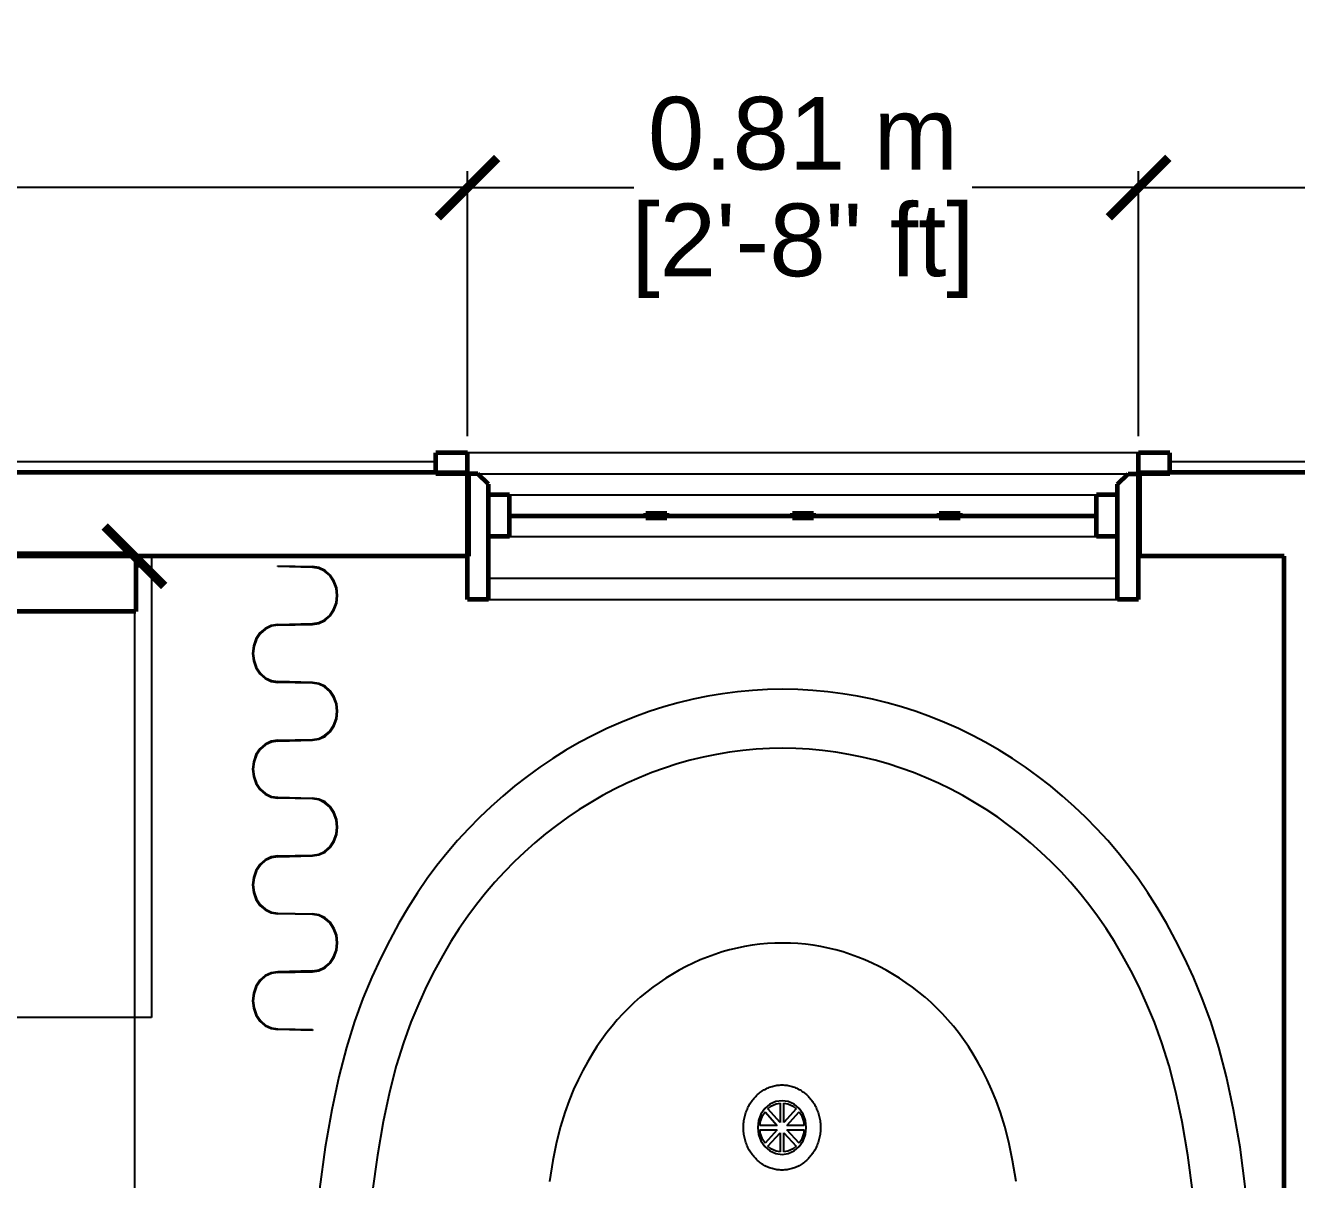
# Model space of a CAD drawing. Header units: metres. Extents: x 12.2 to 77.2, y 18.8 to 35.5.
# Drawn here: x 33.386 to 34.925, y 28.532 to 29.931 of the extents above; entities that cross this region are included whole.
import ezdxf

# ---------------------------------------------------------------- set-up
doc = ezdxf.new("R2010")
doc.units = ezdxf.units.M
doc.layers.get('Defpoints').update_dxf_attribs({"lineweight": 0})
doc.layers.add('0inne_gulv', color=7, linetype='Continuous', lineweight=13)
doc.layers.add('A-WALL', color=250, linetype='Continuous', lineweight=60)
doc.styles.add('TEXTS', font='swissl.ttf')
doc.dimstyles.new('Copy of DIMTEXT', dxfattribs={"dimscale": 0.3, "dimtxt": 0.22, "dimasz": 0.18, "dimexe": 0.05, "dimexo": 0.05, "dimgap": 0.05, "dimtad": 0, "dimzin": 1, "dimdsep": 46, "dimtxsty": 'TEXTS', "dimblk": 'ARCHTICK', "dimcen": 0.1, "dimclrd": 256, "dimclre": 6, "dimclrt": 7, "dimadec": 0, "dimazin": 0, "dimtfac": 0.15, "dimtix": 1, "dimtofl": 0, "dimtmove": 1, "dimatfit": 3, "dimldrblk": 'OPEN', "dimfxl": 1, "dimtolj": 1, "dimtzin": 0, "dimarcsym": 0})

# ---------------------------------------------------------------- blocks, each defined once
blk = doc.blocks.new('_ArchTick')
at = {"color": 0, "linetype": 'ByBlock', "const_width": 0.15}
blk.add_lwpolyline([(-0.5, -0.5), (0.5, 0.5)], dxfattribs=at)
blk = doc.blocks.new('*D31')
at = {"layer": '0inne_gulv', "color": 6, "lineweight": -2, "transparency": 16777216}
for p, q in [((28.4459, 29.4218), (28.4459, 29.7541)), ((33.9212, 29.4329), (33.9212, 29.7541))]:
    blk.add_line(p, q, dxfattribs=at)
at = {"layer": '0inne_gulv', "lineweight": -2, "transparency": 16777216}
for p, q in [((28.4459, 29.7341), (30.909, 29.7341)), ((33.9212, 29.7341), (31.4581, 29.7341))]:
    blk.add_line(p, q, dxfattribs=at)
at = {"layer": 'Defpoints', "color": 0, "transparency": 16777216}
for p in [(33.9212, 29.7341), (33.9212, 29.4129), (28.4459, 29.4018)]:
    blk.add_point(p, dxfattribs=at)
at = {"layer": '0inne_gulv', "lineweight": -2, "transparency": 16777216, "xscale": 0.072, "yscale": 0.072, "zscale": 0.072, "rotation": 180}
blk.add_blockref('_ArchTick', (28.4459, 29.7341), dxfattribs=at)
at = {"layer": '0inne_gulv', "lineweight": -2, "transparency": 16777216, "xscale": 0.072, "yscale": 0.072, "zscale": 0.072}
blk.add_blockref('_ArchTick', (33.9212, 29.7341), dxfattribs=at)
at = {"layer": '0inne_gulv', "color": 7, "transparency": 16777216, "char_height": 0.088, "attachment_point": 5, "style": 'TEXTS', "bg_fill": 3, "box_fill_scale": 1.1, "bg_fill_color": 256, "bg_fill_true_color": 13158600, "bg_fill_transparency": 0}
for s, insert in [('\\A1;5.48 m', (31.1835, 29.7994)), ('\\A1;[17\'-11{\\H0.15x;\\S1/2;}" ft]', (31.1835, 29.6575))]:
    blk.add_mtext(s, dxfattribs=dict(at, insert=insert))
blk = doc.blocks.new('_Open')
at = {"color": 0, "linetype": 'ByBlock', "lineweight": -2}
for p, q in [((-1, 0.167), (0, 0)), ((-1, -0.167), (0, 0)), ((0, 0), (-1, 0))]:
    blk.add_line(p, q, dxfattribs=at)
blk = doc.blocks.new('*D32')
at = {"layer": '0inne_gulv', "color": 6, "lineweight": -2, "transparency": 16777216}
for p, q in [((33.9212, 29.4329), (33.9212, 29.7541)), ((34.734, 29.4329), (34.734, 29.7541))]:
    blk.add_line(p, q, dxfattribs=at)
at = {"layer": '0inne_gulv', "lineweight": -2, "transparency": 16777216}
for p, q in [((33.9212, 29.7341), (34.1226, 29.7341)), ((34.734, 29.7341), (34.5325, 29.7341))]:
    blk.add_line(p, q, dxfattribs=at)
at = {"layer": 'Defpoints', "color": 0, "transparency": 16777216}
for p in [(34.734, 29.7341), (33.9212, 29.4129), (34.734, 29.4129)]:
    blk.add_point(p, dxfattribs=at)
at = {"layer": '0inne_gulv', "lineweight": -2, "transparency": 16777216, "xscale": 0.072, "yscale": 0.072, "zscale": 0.072, "rotation": 180}
blk.add_blockref('_ArchTick', (33.9212, 29.7341), dxfattribs=at)
at = {"layer": '0inne_gulv', "lineweight": -2, "transparency": 16777216, "xscale": 0.072, "yscale": 0.072, "zscale": 0.072}
blk.add_blockref('_ArchTick', (34.734, 29.7341), dxfattribs=at)
at = {"layer": '0inne_gulv', "color": 7, "transparency": 16777216, "char_height": 0.088, "attachment_point": 5, "style": 'TEXTS', "bg_fill": 3, "box_fill_scale": 1.1, "bg_fill_color": 256, "bg_fill_true_color": 13158600, "bg_fill_transparency": 0}
for s, insert in [('\\A1;0.81 m', (34.3276, 29.7994)), ('\\A1;[2\'-8" ft]', (34.3276, 29.6575))]:
    blk.add_mtext(s, dxfattribs=dict(at, insert=insert))
blk = doc.blocks.new('*D33')
at = {"layer": '0inne_gulv', "color": 6, "lineweight": -2, "transparency": 16777216}
for p, q in [((34.734, 29.4329), (34.734, 29.7541)), ((35.8802, 29.4377), (35.8802, 29.7541))]:
    blk.add_line(p, q, dxfattribs=at)
at = {"layer": '0inne_gulv', "lineweight": -2, "transparency": 16777216}
for p, q in [((34.734, 29.7341), (35.0976, 29.7341)), ((35.8802, 29.7341), (35.5165, 29.7341))]:
    blk.add_line(p, q, dxfattribs=at)
at = {"layer": 'Defpoints', "color": 0, "transparency": 16777216}
for p in [(35.8802, 29.7341), (34.734, 29.4129), (35.8802, 29.4177)]:
    blk.add_point(p, dxfattribs=at)
at = {"layer": '0inne_gulv', "lineweight": -2, "transparency": 16777216, "xscale": 0.072, "yscale": 0.072, "zscale": 0.072, "rotation": 180}
blk.add_blockref('_ArchTick', (34.734, 29.7341), dxfattribs=at)
at = {"layer": '0inne_gulv', "lineweight": -2, "transparency": 16777216, "xscale": 0.072, "yscale": 0.072, "zscale": 0.072}
blk.add_blockref('_ArchTick', (35.8802, 29.7341), dxfattribs=at)
at = {"layer": '0inne_gulv', "color": 7, "transparency": 16777216, "char_height": 0.088, "attachment_point": 5, "style": 'TEXTS', "bg_fill": 3, "box_fill_scale": 1.1, "bg_fill_color": 256, "bg_fill_true_color": 13158600, "bg_fill_transparency": 0}
for s, insert in [('\\A1;1.15 m', (35.3071, 29.7994)), ('\\A1;[3\'-9{\\H0.15x;\\S1/4;}" ft]', (35.3071, 29.6575))]:
    blk.add_mtext(s, dxfattribs=dict(at, insert=insert))
blk = doc.blocks.new('*D51')
at = {"layer": '0inne_gulv', "color": 6, "lineweight": -2, "transparency": 16777216}
for p, q in [((33.5818, 29.2875), (33.4978, 29.2875)), ((33.5818, 26.6078), (33.4978, 26.6078))]:
    blk.add_line(p, q, dxfattribs=at)
at = {"layer": '0inne_gulv', "lineweight": -2, "transparency": 16777216}
for p, q in [((33.5178, 29.2875), (33.5178, 28.1571)), ((33.5178, 26.6078), (33.5178, 27.7382))]:
    blk.add_line(p, q, dxfattribs=at)
at = {"layer": 'Defpoints', "color": 0, "transparency": 16777216}
for p in [(33.6018, 29.2875), (33.5178, 26.6078), (33.6018, 26.6078)]:
    blk.add_point(p, dxfattribs=at)
at = {"layer": '0inne_gulv', "lineweight": -2, "transparency": 16777216, "xscale": 0.072, "yscale": 0.072, "zscale": 0.072}
for p, rotation in [((33.5178, 29.2875), 90), ((33.5178, 26.6078), 270)]:
    blk.add_blockref('_ArchTick', p, dxfattribs=dict(at, rotation=rotation))
at = {"layer": '0inne_gulv', "color": 7, "transparency": 16777216, "char_height": 0.088, "attachment_point": 5, "rotation": 90, "style": 'TEXTS', "bg_fill": 3, "box_fill_scale": 1.1, "bg_fill_color": 256, "bg_fill_true_color": 13158600, "bg_fill_transparency": 0}
for s, insert in [('\\A1;[8\'-9{\\H0.15x;\\S1/2;}" ft]', (33.5944, 27.9477)), ('\\A1;2.68 m', (33.4526, 27.9477))]:
    blk.add_mtext(s, dxfattribs=dict(at, insert=insert))

msp = doc.modelspace()

# ---------------------------------------------------------------- linework, layer by layer
for p, q in [((34.734, 29.4129), (33.9212, 29.4129)), ((33.8831, 29.4018), (28.4459, 29.4018)), ((35.8421, 29.4018), (34.7721, 29.4018)), ((33.9339, 29.3875), (34.7213, 29.3875)), ((34.7356, 29.3891), (34.734, 29.3891)), ((33.972, 29.3621), (34.6832, 29.3621)), ((33.972, 29.3113), (34.6832, 29.3113)), ((33.5386, 29.2875), (33.5386, 29.2748)), ((34.7356, 29.2875), (34.734, 29.2875)), ((33.5386, 29.2748), (33.5197, 29.2748)), ((33.5386, 29.2748), (33.5386, 28.7287)), ((33.6915, 29.276), (33.7334, 29.275)), ((33.6915, 29.275), (33.6915, 29.276)), ((33.7334, 29.274), (33.6915, 29.275)), ((33.7413, 29.2738), (33.7334, 29.275)), ((33.7411, 29.2729), (33.7334, 29.274)), ((33.7482, 29.2695), (33.7411, 29.2729)), ((33.7487, 29.2703), (33.7413, 29.2738)), ((33.7544, 29.2641), (33.7482, 29.2695)), ((33.755, 29.2648), (33.7487, 29.2703)), ((33.7591, 29.257), (33.7544, 29.2641)), ((33.7599, 29.2575), (33.755, 29.2648)), ((33.7621, 29.2488), (33.7591, 29.257)), ((33.7629, 29.2491), (33.7599, 29.2575)), ((34.7086, 29.2605), (33.9466, 29.2605)), ((33.7631, 29.24), (33.7621, 29.2488)), ((33.7621, 29.2312), (33.7631, 29.24)), ((33.764, 29.24), (33.7629, 29.2491)), ((33.7629, 29.2309), (33.764, 29.24)), ((33.7544, 29.2159), (33.7591, 29.223)), ((33.755, 29.2152), (33.7599, 29.2225)), ((33.7591, 29.223), (33.7621, 29.2312)), ((33.7599, 29.2225), (33.7629, 29.2309)), ((33.9466, 29.2351), (34.7086, 29.2351)), ((33.6915, 29.2049), (33.7334, 29.2059)), ((33.7334, 29.2059), (33.7411, 29.2071)), ((33.7334, 29.2049), (33.7413, 29.2061)), ((33.7411, 29.2071), (33.7482, 29.2105)), ((33.7413, 29.2061), (33.7487, 29.2096)), ((33.7482, 29.2105), (33.7544, 29.2159)), ((33.7487, 29.2096), (33.755, 29.2152)), ((33.6699, 29.1947), (33.665, 29.1874)), ((33.6705, 29.194), (33.6658, 29.1869)), ((33.6762, 29.2002), (33.6699, 29.1947)), ((33.6766, 29.1994), (33.6705, 29.194)), ((33.6836, 29.2037), (33.6762, 29.2002)), ((33.6838, 29.2028), (33.6766, 29.1994)), ((33.6915, 29.2049), (33.6836, 29.2037)), ((33.6915, 29.2039), (33.6838, 29.2028)), ((33.6915, 29.2039), (33.7334, 29.2049)), ((33.662, 29.1789), (33.6609, 29.1699)), ((33.6628, 29.1787), (33.6618, 29.1699)), ((33.665, 29.1874), (33.662, 29.1789)), ((33.6658, 29.1869), (33.6628, 29.1787)), ((33.6609, 29.1699), (33.662, 29.1608)), ((33.6618, 29.1699), (33.6628, 29.1611)), ((33.662, 29.1608), (33.665, 29.1523)), ((33.6628, 29.1611), (33.6658, 29.1528)), ((33.665, 29.1523), (33.6699, 29.1451)), ((33.6658, 29.1528), (33.6705, 29.1458)), ((33.6699, 29.1451), (33.6762, 29.1395)), ((33.6705, 29.1458), (33.6766, 29.1404)), ((33.6762, 29.1395), (33.6836, 29.136)), ((33.6766, 29.1404), (33.6838, 29.137)), ((33.6836, 29.136), (33.6915, 29.1348)), ((33.6838, 29.137), (33.6915, 29.1358)), ((33.7334, 29.1348), (33.6915, 29.1358)), ((33.7334, 29.1338), (33.6915, 29.1348)), ((33.7413, 29.1336), (33.7334, 29.1348)), ((33.7411, 29.1327), (33.7334, 29.1338)), ((33.7482, 29.1292), (33.7411, 29.1327)), ((33.7487, 29.1301), (33.7413, 29.1336)), ((33.7544, 29.1238), (33.7482, 29.1292)), ((33.755, 29.1245), (33.7487, 29.1301)), ((33.7591, 29.1168), (33.7544, 29.1238)), ((33.7599, 29.1173), (33.755, 29.1245)), ((33.7621, 29.1086), (33.7591, 29.1168)), ((33.7629, 29.1088), (33.7599, 29.1173)), ((33.7631, 29.0998), (33.7621, 29.1086)), ((33.7621, 29.0909), (33.7631, 29.0998)), ((33.764, 29.0998), (33.7629, 29.1088)), ((33.7629, 29.0907), (33.764, 29.0998)), ((33.7544, 29.0757), (33.7591, 29.0827)), ((33.7591, 29.0827), (33.7621, 29.0909)), ((33.7599, 29.0822), (33.7629, 29.0907)), ((33.7411, 29.0669), (33.7482, 29.0703)), ((33.7413, 29.0659), (33.7487, 29.0694)), ((33.7482, 29.0703), (33.7544, 29.0757)), ((33.7487, 29.0694), (33.755, 29.075)), ((33.755, 29.075), (33.7599, 29.0822)), ((33.6699, 29.0544), (33.665, 29.0472)), ((33.6705, 29.0537), (33.6658, 29.0467)), ((33.6762, 29.06), (33.6699, 29.0544)), ((33.6766, 29.0591), (33.6705, 29.0537)), ((33.6836, 29.0635), (33.6762, 29.06)), ((33.6838, 29.0625), (33.6766, 29.0591)), ((33.6915, 29.0647), (33.6836, 29.0635)), ((33.6915, 29.0637), (33.6838, 29.0625)), ((33.6915, 29.0647), (33.7334, 29.0657)), ((33.6915, 29.0637), (33.7334, 29.0647)), ((33.7334, 29.0657), (33.7411, 29.0669)), ((33.7334, 29.0647), (33.7413, 29.0659)), ((33.662, 29.0387), (33.6609, 29.0296)), ((33.6628, 29.0385), (33.6618, 29.0296)), ((33.665, 29.0472), (33.662, 29.0387)), ((33.6658, 29.0467), (33.6628, 29.0385)), ((33.6609, 29.0296), (33.662, 29.0206)), ((33.6618, 29.0296), (33.6628, 29.0208)), ((33.6628, 29.0208), (33.6658, 29.0126)), ((33.662, 29.0206), (33.665, 29.0121)), ((33.665, 29.0121), (33.6699, 29.0049)), ((33.6658, 29.0126), (33.6705, 29.0056)), ((33.6705, 29.0056), (33.6766, 29.0001)), ((33.6699, 29.0049), (33.6762, 28.9993)), ((33.6762, 28.9993), (33.6836, 28.9958)), ((33.6766, 29.0001), (33.6838, 28.9967)), ((33.6836, 28.9958), (33.6915, 28.9946)), ((33.6838, 28.9967), (33.6915, 28.9956)), ((33.6915, 28.9956), (33.7334, 28.9946)), ((33.7334, 28.9936), (33.6915, 28.9946)), ((33.7413, 28.9934), (33.7334, 28.9946)), ((33.7411, 28.9924), (33.7334, 28.9936)), ((33.7482, 28.989), (33.7411, 28.9924)), ((33.7487, 28.9899), (33.7413, 28.9934)), ((33.7544, 28.9836), (33.7482, 28.989)), ((33.755, 28.9843), (33.7487, 28.9899)), ((33.7591, 28.9766), (33.7544, 28.9836)), ((33.7599, 28.9771), (33.755, 28.9843)), ((33.7621, 28.9683), (33.7591, 28.9766)), ((33.7629, 28.9686), (33.7599, 28.9771)), ((33.7631, 28.9595), (33.7621, 28.9683)), ((33.7621, 28.9507), (33.7631, 28.9595)), ((33.764, 28.9595), (33.7629, 28.9686)), ((33.7629, 28.9505), (33.764, 28.9595)), ((33.7591, 28.9425), (33.7621, 28.9507)), ((33.7599, 28.942), (33.7629, 28.9505)), ((33.7411, 28.9266), (33.7482, 28.93)), ((33.7413, 28.9257), (33.7487, 28.9292)), ((33.7482, 28.93), (33.7544, 28.9354)), ((33.7487, 28.9292), (33.755, 28.9347)), ((33.7544, 28.9354), (33.7591, 28.9425)), ((33.755, 28.9347), (33.7599, 28.942)), ((33.6699, 28.9142), (33.665, 28.9069)), ((33.6705, 28.9135), (33.6658, 28.9064)), ((33.6762, 28.9198), (33.6699, 28.9142)), ((33.6766, 28.9189), (33.6705, 28.9135)), ((33.6836, 28.9233), (33.6762, 28.9198)), ((33.6838, 28.9223), (33.6766, 28.9189)), ((33.6915, 28.9245), (33.6836, 28.9233)), ((33.6915, 28.9235), (33.6838, 28.9223)), ((33.6915, 28.9245), (33.7334, 28.9255)), ((33.6915, 28.9235), (33.7334, 28.9245)), ((33.7334, 28.9255), (33.7411, 28.9266)), ((33.7334, 28.9245), (33.7413, 28.9257)), ((33.662, 28.8985), (33.6609, 28.8894)), ((33.6628, 28.8982), (33.6618, 28.8894)), ((33.665, 28.9069), (33.662, 28.8985)), ((33.6658, 28.9064), (33.6628, 28.8982)), ((33.6609, 28.8894), (33.662, 28.8803)), ((33.6618, 28.8894), (33.6628, 28.8806)), ((33.662, 28.8803), (33.665, 28.8719)), ((33.6628, 28.8806), (33.6658, 28.8724)), ((33.665, 28.8719), (33.6699, 28.8646)), ((33.6658, 28.8724), (33.6705, 28.8653)), ((33.6699, 28.8646), (33.6762, 28.8591)), ((33.6705, 28.8653), (33.6766, 28.8599)), ((33.6762, 28.8591), (33.6836, 28.8555)), ((33.6766, 28.8599), (33.6838, 28.8565)), ((33.6836, 28.8555), (33.6915, 28.8544)), ((33.6838, 28.8565), (33.6915, 28.8554)), ((33.6915, 28.8554), (33.7334, 28.8544)), ((33.7334, 28.8534), (33.6915, 28.8544)), ((33.7413, 28.8532), (33.7334, 28.8544)), ((33.7411, 28.8522), (33.7334, 28.8534)), ((33.7482, 28.8488), (33.7411, 28.8522)), ((33.7487, 28.8497), (33.7413, 28.8532)), ((33.7544, 28.8434), (33.7482, 28.8488)), ((33.755, 28.8441), (33.7487, 28.8497)), ((33.7591, 28.8363), (33.7544, 28.8434)), ((33.7599, 28.8368), (33.755, 28.8441)), ((33.7621, 28.8281), (33.7591, 28.8363)), ((33.7629, 28.8284), (33.7599, 28.8368)), ((33.7631, 28.8193), (33.7621, 28.8281)), ((33.764, 28.8193), (33.7629, 28.8284)), ((33.7591, 28.8023), (33.7621, 28.8105)), ((33.7599, 28.8018), (33.7629, 28.8102)), ((33.7621, 28.8105), (33.7631, 28.8193)), ((33.7629, 28.8102), (33.764, 28.8193)), ((33.7411, 28.7864), (33.7482, 28.7898)), ((33.7482, 28.7898), (33.7544, 28.7952)), ((33.7487, 28.7889), (33.755, 28.7945)), ((33.7544, 28.7952), (33.7591, 28.8023)), ((33.755, 28.7945), (33.7599, 28.8018)), ((33.6762, 28.7795), (33.6699, 28.774)), ((33.6766, 28.7787), (33.6705, 28.7733)), ((33.6836, 28.783), (33.6762, 28.7795)), ((33.6838, 28.7821), (33.6766, 28.7787)), ((33.6915, 28.7842), (33.6836, 28.783)), ((33.6915, 28.7832), (33.6838, 28.7821)), ((33.7334, 28.7852), (33.6915, 28.7842)), ((33.6915, 28.7832), (33.7334, 28.7842)), ((33.7334, 28.7852), (33.7411, 28.7864)), ((33.7334, 28.7842), (33.7413, 28.7854)), ((33.7413, 28.7854), (33.7487, 28.7889)), ((33.665, 28.7667), (33.662, 28.7583)), ((33.6658, 28.7662), (33.6628, 28.758)), ((33.6699, 28.774), (33.665, 28.7667)), ((33.6705, 28.7733), (33.6658, 28.7662)), ((33.662, 28.7583), (33.6609, 28.7492)), ((33.6609, 28.7492), (33.662, 28.7401)), ((33.6628, 28.758), (33.6618, 28.7492)), ((33.6618, 28.7492), (33.6628, 28.7404)), ((33.5386, 28.7287), (31.9257, 28.7287)), ((33.662, 28.7401), (33.665, 28.7317)), ((33.6628, 28.7404), (33.6658, 28.7322)), ((33.665, 28.7317), (33.6699, 28.7244)), ((33.6658, 28.7322), (33.6705, 28.7251)), ((33.6699, 28.7244), (33.6762, 28.7188)), ((33.6705, 28.7251), (33.6766, 28.7197)), ((33.6762, 28.7188), (33.6836, 28.7153)), ((33.6766, 28.7197), (33.6838, 28.7163)), ((33.6836, 28.7153), (33.6915, 28.7141)), ((33.6838, 28.7163), (33.6915, 28.7151)), ((33.6915, 28.7151), (33.7334, 28.7141)), ((33.7334, 28.7131), (33.6915, 28.7141)), ((33.7334, 28.7141), (33.7334, 28.7131)), ((34.2875, 28.6237), (34.2814, 28.6185)), ((34.2849, 28.6182), (34.2887, 28.6214)), ((34.2946, 28.6269), (34.2875, 28.6237)), ((34.2887, 28.6214), (34.2952, 28.6244)), ((34.3022, 28.628), (34.2946, 28.6269)), ((34.2952, 28.6244), (34.2998, 28.6251)), ((34.2998, 28.6251), (34.2998, 28.6018)), ((34.3098, 28.6269), (34.3022, 28.628)), ((34.3045, 28.6251), (34.3092, 28.6244)), ((34.3045, 28.6018), (34.3045, 28.6251)), ((34.3092, 28.6244), (34.3157, 28.6214)), ((34.3169, 28.6237), (34.3098, 28.6269)), ((34.3157, 28.6214), (34.3194, 28.6182)), ((34.323, 28.6185), (34.3169, 28.6237)), ((34.2767, 28.6118), (34.2738, 28.6039)), ((34.2761, 28.6033), (34.2788, 28.6105)), ((34.2814, 28.6185), (34.2767, 28.6118)), ((34.2788, 28.6105), (34.2816, 28.6146)), ((34.2816, 28.6146), (34.2965, 28.5981)), ((34.2998, 28.6018), (34.2849, 28.6182)), ((34.3194, 28.6182), (34.3045, 28.6018)), ((34.3079, 28.5981), (34.3228, 28.6146)), ((34.3228, 28.6146), (34.3256, 28.6105)), ((34.3277, 28.6118), (34.323, 28.6185)), ((34.3256, 28.6105), (34.3283, 28.6033)), ((34.3306, 28.6039), (34.3277, 28.6118)), ((34.2738, 28.6039), (34.2728, 28.5955)), ((34.2728, 28.5955), (34.2738, 28.5871)), ((34.2754, 28.5981), (34.2761, 28.6033)), ((34.2965, 28.5981), (34.2754, 28.5981)), ((34.2754, 28.5929), (34.2965, 28.5929)), ((34.2761, 28.5878), (34.2754, 28.5929)), ((34.2965, 28.5929), (34.2816, 28.5765)), ((34.3289, 28.5981), (34.3079, 28.5981)), ((34.3079, 28.5929), (34.3289, 28.5929)), ((34.3228, 28.5765), (34.3079, 28.5929)), ((34.3283, 28.6033), (34.3289, 28.5981)), ((34.3289, 28.5929), (34.3283, 28.5878)), ((34.3316, 28.5955), (34.3306, 28.6039)), ((34.3306, 28.5871), (34.3316, 28.5955)), ((34.2738, 28.5871), (34.2767, 28.5793)), ((34.2788, 28.5806), (34.2761, 28.5878)), ((34.2767, 28.5793), (34.2814, 28.5725)), ((34.2816, 28.5765), (34.2788, 28.5806)), ((34.2849, 28.5728), (34.2998, 28.5892)), ((34.2998, 28.5892), (34.2998, 28.566)), ((34.3045, 28.5892), (34.3194, 28.5728)), ((34.3045, 28.566), (34.3045, 28.5892)), ((34.3256, 28.5806), (34.3228, 28.5765)), ((34.323, 28.5725), (34.3277, 28.5793)), ((34.3283, 28.5878), (34.3256, 28.5806)), ((34.3277, 28.5793), (34.3306, 28.5871)), ((34.2814, 28.5725), (34.2875, 28.5674)), ((34.2887, 28.5696), (34.2849, 28.5728)), ((34.2875, 28.5674), (34.2946, 28.5641)), ((34.2952, 28.5667), (34.2887, 28.5696)), ((34.2946, 28.5641), (34.3022, 28.563)), ((34.2998, 28.566), (34.2952, 28.5667)), ((34.3022, 28.563), (34.3098, 28.5641)), ((34.3092, 28.5667), (34.3045, 28.566)), ((34.3157, 28.5696), (34.3092, 28.5667)), ((34.3098, 28.5641), (34.3169, 28.5674)), ((34.3194, 28.5728), (34.3157, 28.5696)), ((34.3169, 28.5674), (34.323, 28.5725))]:
    msp.add_line(p, q)
for points in [[(34.8637, 28.521), (34.8569, 28.5718), (34.8492, 28.6169), (34.8406, 28.6568), (34.8313, 28.6923), (34.8215, 28.7238), (34.8112, 28.752), (34.8006, 28.7775), (34.7898, 28.8009), (34.7789, 28.8226), (34.7679, 28.843), (34.7567, 28.8621), (34.7453, 28.88), (34.7336, 28.897), (34.7216, 28.9131), (34.7093, 28.9284), (34.6967, 28.9431), (34.6836, 28.9574), (34.6701, 28.9711), (34.6562, 28.9844), (34.6419, 28.9971), (34.6273, 29.0093), (34.6123, 29.0209), (34.597, 29.032), (34.5814, 29.0425), (34.5654, 29.0525), (34.5492, 29.0618), (34.5328, 29.0706), (34.516, 29.0787), (34.4991, 29.0863), (34.4819, 29.0932), (34.4646, 29.0994), (34.4471, 29.105), (34.4294, 29.11), (34.4116, 29.1143), (34.3937, 29.118), (34.3757, 29.121), (34.3576, 29.1233), (34.3394, 29.125), (34.3212, 29.126), (34.303, 29.1264), (34.2848, 29.126), (34.2666, 29.125), (34.2484, 29.1233), (34.2303, 29.121), (34.2123, 29.118), (34.1944, 29.1143), (34.1766, 29.11), (34.1589, 29.105), (34.1414, 29.0994), (34.124, 29.0932), (34.1069, 29.0863), (34.0899, 29.0787), (34.0732, 29.0706), (34.0567, 29.0618), (34.0405, 29.0525), (34.0246, 29.0425), (34.009, 29.032), (33.9937, 29.0209), (33.9787, 29.0093), (33.9641, 28.9971), (33.9498, 28.9844), (33.9359, 28.9711), (33.9224, 28.9574), (33.9093, 28.9431), (33.8966, 28.9284), (33.8843, 28.9131), (33.8724, 28.897), (33.8607, 28.88), (33.8493, 28.8621), (33.8381, 28.843), (33.8271, 28.8226), (33.8162, 28.8009), (33.8053, 28.7775), (33.7947, 28.752), (33.7845, 28.7238), (33.7746, 28.6923), (33.7654, 28.6568), (33.7568, 28.6169), (33.749, 28.5718), (33.7422, 28.521)], [(34.7999, 28.5163), (34.7938, 28.5621), (34.7869, 28.6026), (34.7792, 28.6384), (34.771, 28.6701), (34.7623, 28.6982), (34.7532, 28.7233), (34.7438, 28.7459), (34.7342, 28.7666), (34.7245, 28.7858), (34.7147, 28.8039), (34.7048, 28.8208), (34.6947, 28.8367), (34.6844, 28.8517), (34.6738, 28.8659), (34.6629, 28.8795), (34.6517, 28.8926), (34.6401, 28.9052), (34.6281, 28.9174), (34.6158, 28.9291), (34.6032, 28.9404), (34.5902, 28.9512), (34.5769, 28.9615), (34.5634, 28.9713), (34.5495, 28.9806), (34.5354, 28.9894), (34.5211, 28.9977), (34.5065, 29.0055), (34.4917, 29.0127), (34.4767, 29.0193), (34.4615, 29.0255), (34.4461, 29.031), (34.4306, 29.036), (34.415, 29.0404), (34.3992, 29.0442), (34.3833, 29.0475), (34.3673, 29.0501), (34.3513, 29.0522), (34.3352, 29.0537), (34.3191, 29.0546), (34.303, 29.0549), (34.2869, 29.0546), (34.2707, 29.0537), (34.2547, 29.0522), (34.2386, 29.0501), (34.2227, 29.0475), (34.2068, 29.0442), (34.191, 29.0404), (34.1754, 29.036), (34.1598, 29.031), (34.1445, 29.0255), (34.1293, 29.0193), (34.1143, 29.0127), (34.0995, 29.0055), (34.0849, 28.9977), (34.0705, 28.9894), (34.0564, 28.9806), (34.0426, 28.9713), (34.029, 28.9615), (34.0158, 28.9512), (34.0028, 28.9404), (33.9902, 28.9291), (33.9779, 28.9174), (33.9659, 28.9052), (33.9543, 28.8926), (33.9431, 28.8795), (33.9322, 28.8659), (33.9216, 28.8517), (33.9113, 28.8367), (33.9012, 28.8208), (33.8912, 28.8039), (33.8815, 28.7858), (33.8718, 28.7666), (33.8622, 28.7459), (33.8528, 28.7233), (33.8437, 28.6982), (33.835, 28.6701), (33.8267, 28.6384), (33.8191, 28.6026), (33.8122, 28.5621), (33.806, 28.5163)], [(34.5856, 28.53), (34.5813, 28.5555), (34.5768, 28.5777), (34.5719, 28.5969), (34.5668, 28.6137), (34.5616, 28.6284), (34.5561, 28.6415), (34.5506, 28.6535), (34.5451, 28.6645), (34.5395, 28.6749), (34.5338, 28.6846), (34.528, 28.6937), (34.522, 28.7023), (34.516, 28.7105), (34.5097, 28.7183), (34.5032, 28.7258), (34.4966, 28.7331), (34.4897, 28.7401), (34.4827, 28.7468), (34.4754, 28.7533), (34.468, 28.7595), (34.4603, 28.7654), (34.4525, 28.771), (34.4446, 28.7764), (34.4365, 28.7815), (34.4282, 28.7862), (34.4199, 28.7907), (34.4114, 28.7948), (34.4027, 28.7986), (34.394, 28.8021), (34.3852, 28.8053), (34.3763, 28.8082), (34.3673, 28.8107), (34.3582, 28.8129), (34.3491, 28.8148), (34.34, 28.8163), (34.3307, 28.8175), (34.3215, 28.8183), (34.3123, 28.8189), (34.303, 28.819), (34.2937, 28.8189), (34.2845, 28.8183), (34.2752, 28.8175), (34.266, 28.8163), (34.2569, 28.8148), (34.2477, 28.8129), (34.2387, 28.8107), (34.2297, 28.8082), (34.2208, 28.8053), (34.2119, 28.8021), (34.2032, 28.7986), (34.1946, 28.7948), (34.1861, 28.7907), (34.1777, 28.7862), (34.1695, 28.7815), (34.1614, 28.7764), (34.1534, 28.771), (34.1456, 28.7654), (34.138, 28.7595), (34.1306, 28.7533), (34.1233, 28.7468), (34.1162, 28.7401), (34.1094, 28.7331), (34.1027, 28.7258), (34.0963, 28.7183), (34.09, 28.7105), (34.0839, 28.7023), (34.078, 28.6937), (34.0722, 28.6846), (34.0665, 28.6749), (34.0609, 28.6645), (34.0553, 28.6535), (34.0498, 28.6415), (34.0444, 28.6284), (34.0391, 28.6137), (34.0341, 28.5969), (34.0292, 28.5777), (34.0246, 28.5555), (34.0204, 28.53)]]:
    msp.add_lwpolyline(points)
msp.add_lwpolyline([(34.3022, 28.6471), (34.3037, 28.6471), (34.3052, 28.647), (34.3068, 28.6468), (34.3083, 28.6467), (34.3098, 28.6464), (34.3113, 28.6461), (34.3128, 28.6457), (34.3143, 28.6453), (34.3157, 28.6449), (34.3172, 28.6444), (34.3186, 28.6438), (34.3201, 28.6432), (34.3215, 28.6425), (34.3228, 28.6418), (34.3242, 28.641), (34.3255, 28.6402), (34.3268, 28.6393), (34.3281, 28.6384), (34.3294, 28.6374), (34.3306, 28.6364), (34.3318, 28.6354), (34.333, 28.6343), (34.3341, 28.6332), (34.3352, 28.632), (34.3363, 28.6308), (34.3373, 28.6295), (34.3383, 28.6282), (34.3392, 28.6269), (34.3401, 28.6256), (34.341, 28.6242), (34.3418, 28.6228), (34.3426, 28.6213), (34.3434, 28.6198), (34.3441, 28.6183), (34.3447, 28.6168), (34.3453, 28.6153), (34.3459, 28.6137), (34.3464, 28.6121), (34.3469, 28.6105), (34.3473, 28.6089), (34.3477, 28.6072), (34.348, 28.6056), (34.3483, 28.6039), (34.3485, 28.6023), (34.3487, 28.6006), (34.3488, 28.5989), (34.3489, 28.5972), (34.3489, 28.5955), (34.3489, 28.5938), (34.3488, 28.5921), (34.3487, 28.5905), (34.3485, 28.5888), (34.3483, 28.5871), (34.348, 28.5855), (34.3477, 28.5838), (34.3473, 28.5822), (34.3469, 28.5805), (34.3464, 28.5789), (34.3459, 28.5774), (34.3453, 28.5758), (34.3447, 28.5742), (34.3441, 28.5727), (34.3434, 28.5712), (34.3426, 28.5697), (34.3418, 28.5683), (34.341, 28.5669), (34.3401, 28.5655), (34.3392, 28.5641), (34.3383, 28.5628), (34.3373, 28.5615), (34.3363, 28.5603), (34.3352, 28.5591), (34.3341, 28.5579), (34.333, 28.5567), (34.3318, 28.5557), (34.3306, 28.5546), (34.3294, 28.5536), (34.3281, 28.5526), (34.3268, 28.5517), (34.3255, 28.5509), (34.3242, 28.55), (34.3228, 28.5493), (34.3215, 28.5485), (34.3201, 28.5479), (34.3186, 28.5473), (34.3172, 28.5467), (34.3157, 28.5462), (34.3143, 28.5457), (34.3128, 28.5453), (34.3113, 28.5449), (34.3098, 28.5446), (34.3083, 28.5444), (34.3068, 28.5442), (34.3052, 28.5441), (34.3037, 28.544), (34.3022, 28.5439), (34.3007, 28.544), (34.2991, 28.5441), (34.2976, 28.5442), (34.2961, 28.5444), (34.2946, 28.5446), (34.2931, 28.5449), (34.2916, 28.5453), (34.2901, 28.5457), (34.2886, 28.5462), (34.2872, 28.5467), (34.2857, 28.5473), (34.2843, 28.5479), (34.2829, 28.5485), (34.2815, 28.5493), (34.2802, 28.55), (34.2788, 28.5509), (34.2775, 28.5517), (34.2762, 28.5526), (34.275, 28.5536), (34.2738, 28.5546), (34.2726, 28.5557), (34.2714, 28.5567), (34.2703, 28.5579), (34.2692, 28.5591), (34.2681, 28.5603), (34.2671, 28.5615), (34.2661, 28.5628), (34.2651, 28.5641), (34.2642, 28.5655), (34.2634, 28.5669), (34.2625, 28.5683), (34.2617, 28.5697), (34.261, 28.5712), (34.2603, 28.5727), (34.2596, 28.5742), (34.259, 28.5758), (34.2585, 28.5774), (34.258, 28.5789), (34.2575, 28.5805), (34.2571, 28.5822), (34.2567, 28.5838), (34.2564, 28.5855), (34.2561, 28.5871), (34.2559, 28.5888), (34.2557, 28.5905), (34.2556, 28.5921), (34.2555, 28.5938), (34.2555, 28.5955), (34.2555, 28.5972), (34.2556, 28.5989), (34.2557, 28.6006), (34.2559, 28.6023), (34.2561, 28.6039), (34.2564, 28.6056), (34.2567, 28.6072), (34.2571, 28.6089), (34.2575, 28.6105), (34.258, 28.6121), (34.2585, 28.6137), (34.259, 28.6153), (34.2596, 28.6168), (34.2603, 28.6183), (34.261, 28.6198), (34.2617, 28.6213), (34.2625, 28.6228), (34.2634, 28.6242), (34.2642, 28.6256), (34.2651, 28.6269), (34.2661, 28.6282), (34.2671, 28.6295), (34.2681, 28.6308), (34.2692, 28.632), (34.2703, 28.6332), (34.2714, 28.6343), (34.2726, 28.6354), (34.2738, 28.6364), (34.275, 28.6374), (34.2762, 28.6384), (34.2775, 28.6393), (34.2788, 28.6402), (34.2802, 28.641), (34.2815, 28.6418), (34.2829, 28.6425), (34.2843, 28.6432), (34.2857, 28.6438), (34.2872, 28.6444), (34.2886, 28.6449), (34.2901, 28.6453), (34.2916, 28.6457), (34.2931, 28.6461), (34.2946, 28.6464), (34.2961, 28.6467), (34.2976, 28.6468), (34.2991, 28.647), (34.3007, 28.6471)], close=True)
at = {"layer": 'A-WALL'}
for p, q in [((33.9212, 29.4129), (33.8831, 29.4129)), ((33.8831, 29.4018), (33.8831, 29.4129)), ((33.9212, 29.3891), (33.9212, 29.4129)), ((34.7721, 29.4129), (34.734, 29.4129)), ((34.734, 29.3891), (34.734, 29.4129)), ((34.7721, 29.4018), (34.7721, 29.4129)), ((33.8831, 29.3891), (33.8831, 29.4018)), ((34.7721, 29.3891), (34.7721, 29.4018)), ((33.8831, 29.3891), (28.7634, 29.3891)), ((33.8831, 29.3875), (33.8831, 29.3891)), ((33.8831, 29.3891), (33.9212, 29.3891)), ((33.9212, 29.3875), (33.8831, 29.3875)), ((33.9212, 29.3875), (33.9212, 29.3891)), ((33.9212, 29.3891), (33.9228, 29.3891)), ((33.9228, 29.3875), (33.9212, 29.3875)), ((33.9212, 29.2875), (33.9212, 29.3875)), ((33.9228, 29.3891), (33.9228, 29.3875)), ((33.9228, 29.2875), (33.9228, 29.3875)), ((33.9339, 29.3875), (33.9228, 29.3875)), ((33.9466, 29.3748), (33.9339, 29.3875)), ((33.9466, 29.3621), (33.9466, 29.3748)), ((34.7086, 29.3748), (34.7213, 29.3875)), ((34.7086, 29.3621), (34.7086, 29.3748)), ((34.7213, 29.3875), (34.734, 29.3875)), ((34.734, 29.3875), (34.734, 29.3891)), ((34.734, 29.2875), (34.734, 29.3875)), ((34.7356, 29.3875), (34.734, 29.3875)), ((34.7356, 29.3875), (34.7356, 29.3891)), ((34.7356, 29.3891), (34.7721, 29.3891)), ((34.7356, 29.2875), (34.7356, 29.3875)), ((34.7721, 29.3875), (34.7356, 29.3875)), ((35.8802, 29.3891), (34.7721, 29.3891)), ((34.7721, 29.3875), (34.7721, 29.3891)), ((33.9466, 29.3113), (33.9466, 29.3621)), ((33.972, 29.3621), (33.9466, 29.3621)), ((33.972, 29.3367), (33.972, 29.3621)), ((34.6832, 29.3367), (34.6832, 29.3621)), ((34.7086, 29.3621), (34.6832, 29.3621)), ((34.7086, 29.3113), (34.7086, 29.3621)), ((33.972, 29.3367), (34.1371, 29.3367)), ((33.972, 29.3113), (33.972, 29.3367)), ((34.1371, 29.3367), (34.1371, 29.3399)), ((34.1371, 29.3399), (34.1625, 29.3399)), ((34.1371, 29.3367), (34.1625, 29.3367)), ((34.1371, 29.3335), (34.1371, 29.3367)), ((34.1625, 29.3335), (34.1371, 29.3335)), ((34.1625, 29.3399), (34.1625, 29.3367)), ((34.1625, 29.3367), (34.3149, 29.3367)), ((34.1625, 29.3367), (34.1625, 29.3335)), ((34.3149, 29.3367), (34.3149, 29.3399)), ((34.3149, 29.3399), (34.3403, 29.3399)), ((34.3149, 29.3335), (34.3149, 29.3367)), ((34.3149, 29.3367), (34.3403, 29.3367)), ((34.3403, 29.3335), (34.3149, 29.3335)), ((34.3403, 29.3399), (34.3403, 29.3367)), ((34.3403, 29.3367), (34.3403, 29.3335)), ((34.3403, 29.3367), (34.4927, 29.3367)), ((34.4927, 29.3367), (34.4927, 29.3399)), ((34.4927, 29.3399), (34.5181, 29.3399)), ((34.4927, 29.3367), (34.5181, 29.3367)), ((34.4927, 29.3335), (34.4927, 29.3367)), ((34.5181, 29.3335), (34.4927, 29.3335)), ((34.5181, 29.3399), (34.5181, 29.3367)), ((34.5181, 29.3367), (34.5181, 29.3335)), ((34.5181, 29.3367), (34.6832, 29.3367)), ((34.6832, 29.3113), (34.6832, 29.3367)), ((33.972, 29.3113), (33.9466, 29.3113)), ((33.9466, 29.2875), (33.9466, 29.3113)), ((34.7086, 29.3113), (34.6832, 29.3113)), ((34.7086, 29.2875), (34.7086, 29.3113)), ((33.5197, 29.2905), (32.7197, 29.2905)), ((33.5197, 29.2875), (32.7197, 29.2875)), ((33.5197, 29.2905), (33.5197, 29.2875)), ((33.5386, 29.2875), (33.5197, 29.2875)), ((33.5197, 29.2875), (33.5197, 29.2748)), ((33.9212, 29.2875), (33.5386, 29.2875)), ((33.9212, 29.2351), (33.9212, 29.2875)), ((33.9228, 29.2875), (33.9212, 29.2875)), ((33.9466, 29.2605), (33.9466, 29.2875)), ((34.7086, 29.2605), (34.7086, 29.2875)), ((34.734, 29.2351), (34.734, 29.2875)), ((34.9102, 29.2875), (34.7356, 29.2875)), ((34.9102, 28.1278), (34.9102, 29.2875)), ((33.5197, 29.2748), (33.5197, 29.2205)), ((33.9466, 29.2351), (33.9466, 29.2605)), ((34.7086, 29.2351), (34.7086, 29.2605)), ((33.9466, 29.2351), (33.9212, 29.2351)), ((34.734, 29.2351), (34.7086, 29.2351)), ((33.5197, 29.2205), (33.361, 29.2205))]:
    msp.add_line(p, q, dxfattribs=at)

# ---------------------------------------------------------------- next in the draw order: dimensions: what is measured, and where the dimension line sits
at = {"layer": '0inne_gulv'}
dim = msp.add_linear_dim(base=(33.9212, 29.7341), p1=(28.4459, 29.4018), p2=(33.9212, 29.4129), dimstyle='Copy of DIMTEXT', override={"dimscale": 0.4, "dimpost": ' m\\X', "dimfxl": 0.9, "dimfxlon": 1, "dimtfill": 1}, dxfattribs=at)
dim.commit()
dim.dimension.update_dxf_attribs({"geometry": '*D31', "text_midpoint": (31.1835, 29.7341)})
dim = msp.add_linear_dim(base=(33.5178, 26.6078), p1=(33.6018, 29.2875), p2=(33.6018, 26.6078), angle=90, dimstyle='Copy of DIMTEXT', override={"dimscale": 0.4, "dimpost": ' m\\X', "dimfxl": 0.9, "dimfxlon": 1, "dimtfill": 1}, dxfattribs=at)
dim.commit()
dim.dimension.update_dxf_attribs({"geometry": '*D51', "text_midpoint": (33.5178, 27.9477)})

# ---------------------------------------------------------------- next in the draw order: dimensions: what is measured, and where the dimension line sits
dim = msp.add_linear_dim(base=(34.734, 29.7341), p1=(33.9212, 29.4129), p2=(34.734, 29.4129), dimstyle='Copy of DIMTEXT', override={"dimscale": 0.4, "dimpost": ' m\\X', "dimfxl": 0.9, "dimfxlon": 1, "dimtfill": 1}, dxfattribs=at)
dim.commit()
dim.dimension.update_dxf_attribs({"geometry": '*D32', "text_midpoint": (34.3276, 29.7341)})

# ---------------------------------------------------------------- next in the draw order: dimensions: what is measured, and where the dimension line sits
dim = msp.add_linear_dim(base=(35.8802, 29.7341), p1=(34.734, 29.4129), p2=(35.8802, 29.4177), dimstyle='Copy of DIMTEXT', override={"dimscale": 0.4, "dimpost": ' m\\X', "dimfxl": 0.9, "dimfxlon": 1, "dimtfill": 1}, dxfattribs=at)
dim.commit()
dim.dimension.update_dxf_attribs({"geometry": '*D33', "text_midpoint": (35.3071, 29.7341)})

doc.saveas('drawing.dxf')
